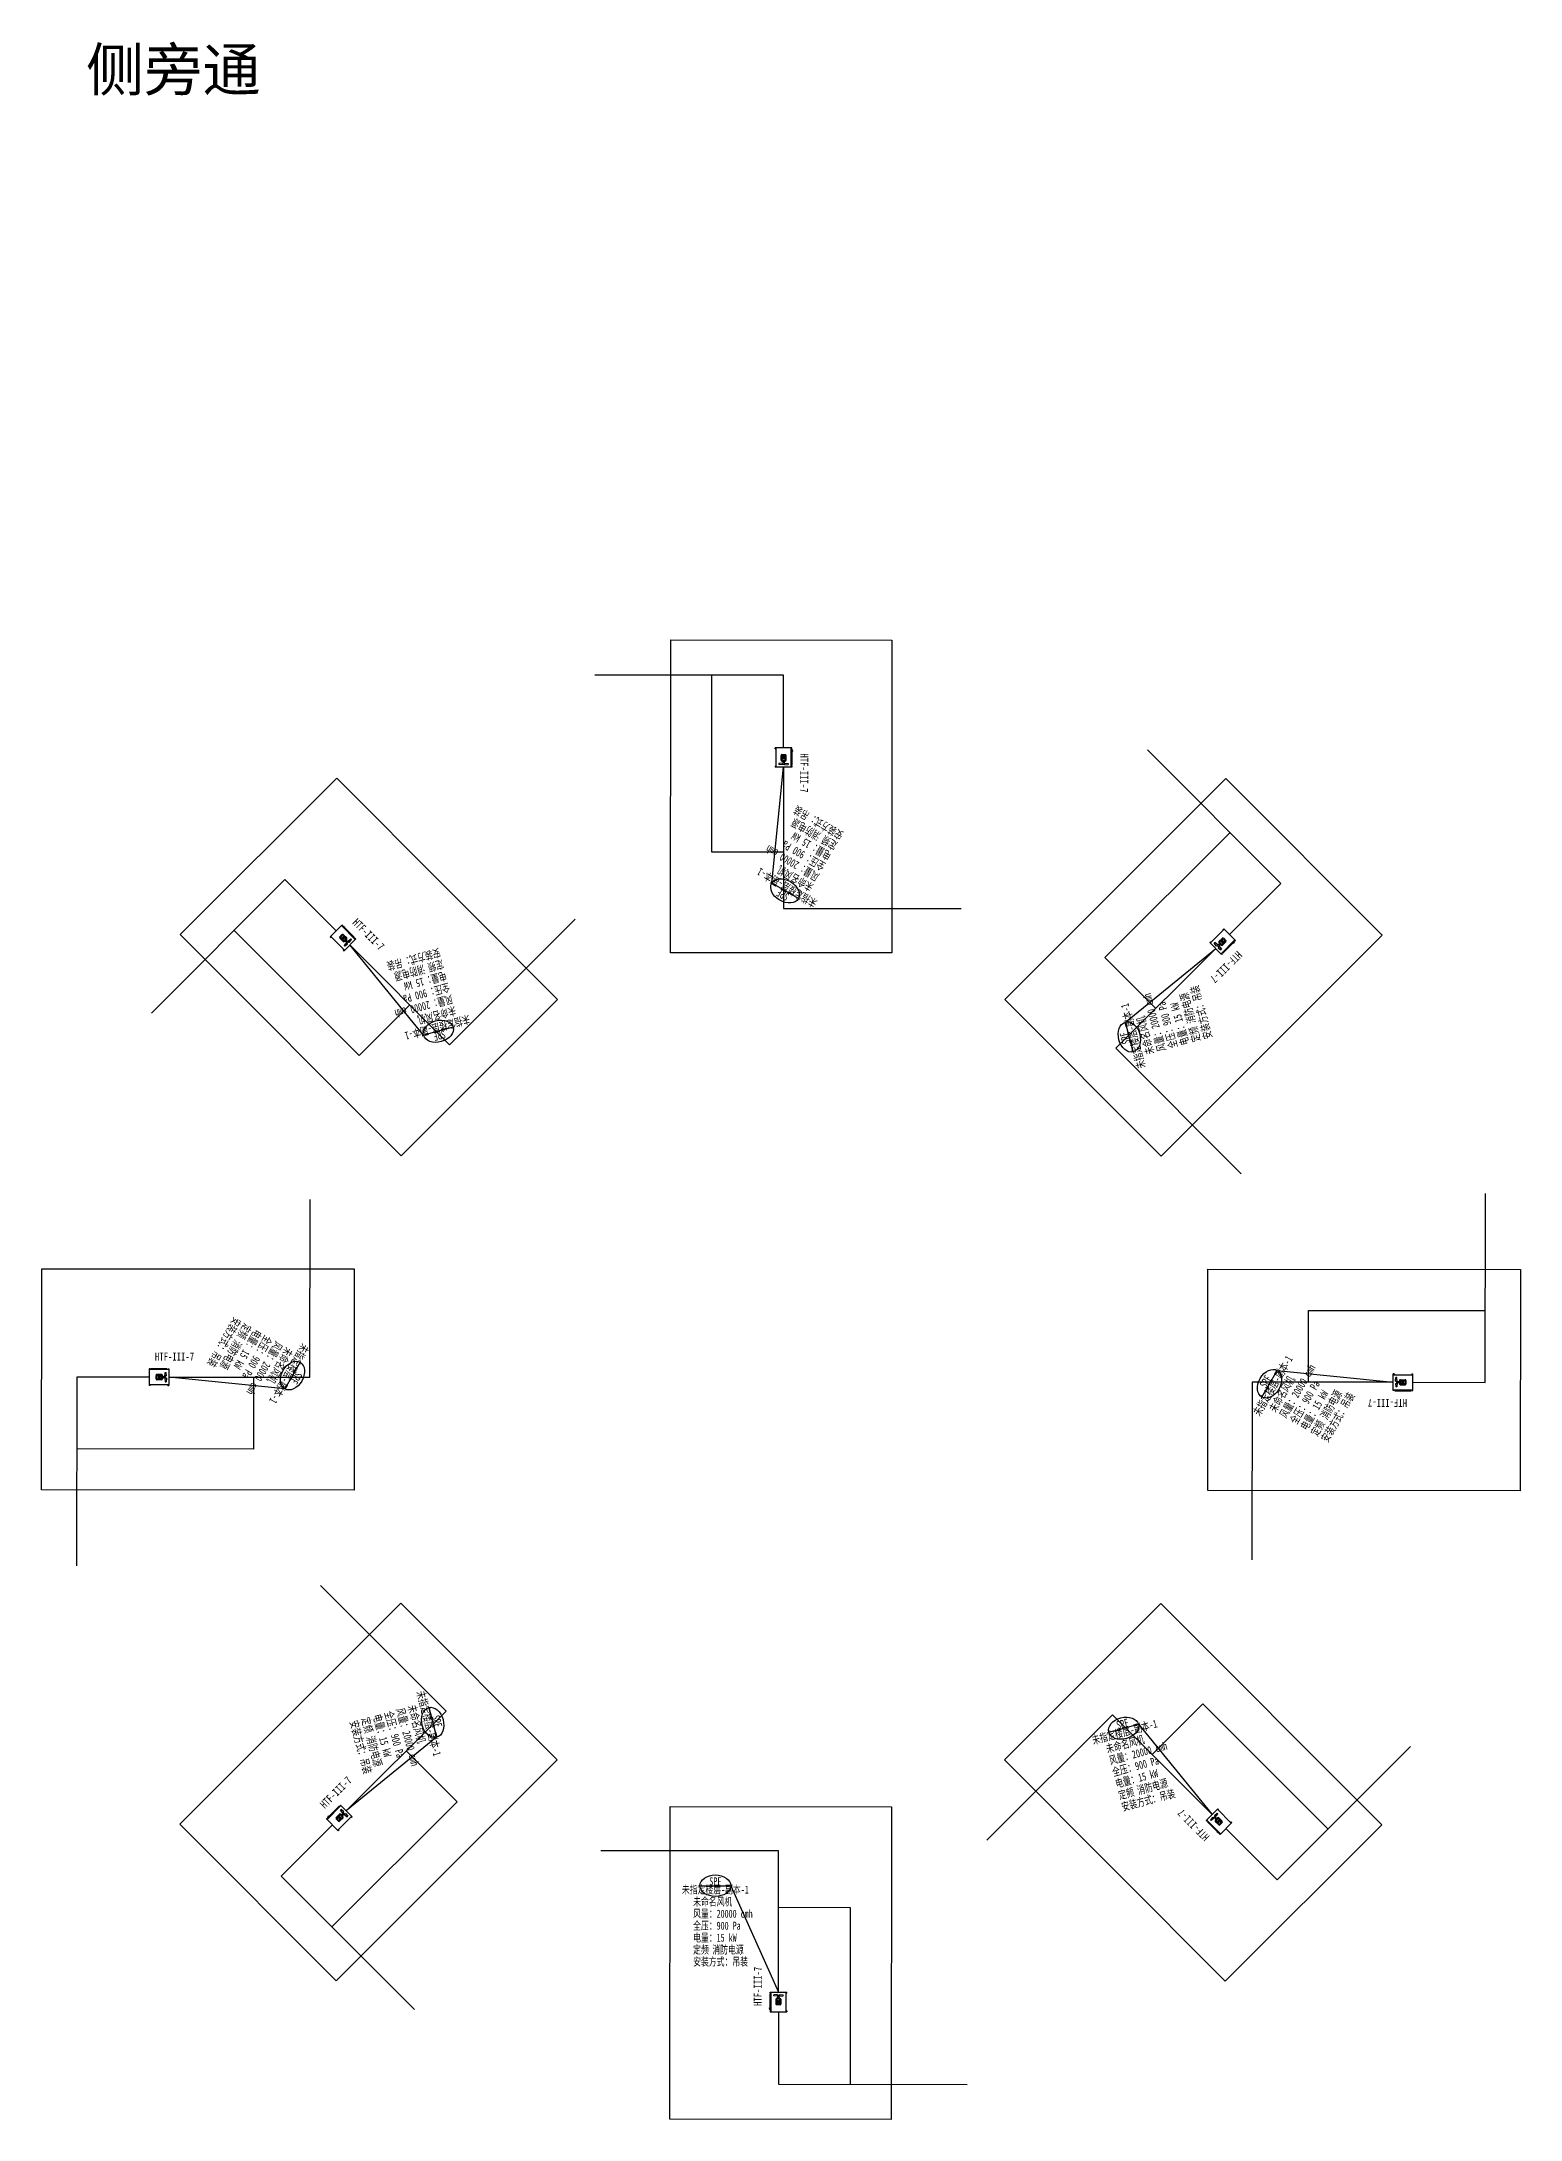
# Model space of a CAD drawing. Header units: inches. Extents: x 18625 to 740902, y -192685 to 58033.
# Drawn here: x 39263 to 108605, y -39359 to 58031 of the extents above; entities that cross this region are included whole.
import ezdxf
from ezdxf.enums import TextEntityAlignment as Align

# ---------------------------------------------------------------- set-up
doc = ezdxf.new("R2010")
doc.units = ezdxf.units.IN
doc.header["$MEASUREMENT"] = 0
doc.layers.add('H-DIMS-FANS', color=7, linetype='Continuous')
doc.layers.add('H-FIRE-FBOX', color=161, linetype='Continuous')
doc.styles.get("Standard").update_dxf_attribs({"font": ''})
doc.styles.add('TH-STYLE1', font='STFANGSO.TTF', dxfattribs={"width": 0.7})
doc.styles.get('Standard').set_extended_font_data('SimSun')

# ---------------------------------------------------------------- blocks, each defined once
blk = doc.blocks.new('*U2')
for p, q in [((4008, 0), (4788, 0)), ((4788, -50), (4788, 0)), ((4003, -836), (3986, -741)), ((4003, -86), (4003, -836)), ((4003, -836), (4019, -741)), ((4008, -50), (4008, 0)), ((4043, -50), (4008, -50)), ((4008, -870), (4008, -920)), ((4043, -870), (4008, -870)), ((4008, -920), (4788, -920)), ((4043, 0), (4043, -920)), ((4343, -110), (4178, -128)), ((4178, -173), (4178, -128)), ((4375, -194), (4178, -173)), ((4278, -336), (4278, -562)), ((4518, -336), (4278, -336)), ((4518, -562), (4278, -562)), ((4480, -299), (4315, -299)), ((4480, -599), (4315, -599)), ((4323, -533), (4323, -364)), ((4343, -110), (4343, -153)), ((4453, -153), (4343, -153)), ((4353, -299), (4353, -261)), ((4353, -261), (4443, -261)), ((4360, -517), (4360, -381)), ((4375, -261), (4375, -194)), ((4398, -505), (4398, -393)), ((4420, -194), (4618, -173)), ((4420, -261), (4420, -194)), ((4435, -517), (4435, -381)), ((4443, -299), (4443, -261)), ((4453, -110), (4618, -128)), ((4453, -110), (4453, -153)), ((4473, -533), (4473, -364)), ((4518, -336), (4518, -562)), ((4618, -173), (4618, -128)), ((4753, 0), (4753, -920)), ((4788, -50), (4753, -50)), ((4788, -871), (4753, -871)), ((4788, -871), (4788, -921))]:
    blk.add_line(p, q)
for centre, start, end in [((4315, -336), 90, 180), ((4315, -562), 180, 270), ((4480, -336), 0, 90), ((4480, -562), 270, 0)]:
    blk.add_arc(centre, 37.6, start, end)
at = {"layer": 'H-DIMS-FANS'}
for p, q in [((720, 4984), (2160, 4984)), ((2160, 4984), (4398, 0))]:
    blk.add_line(p, q, dxfattribs=at)
blk.add_ellipse((1440, 4984), major_axis=(-720, 0), ratio=0.7, dxfattribs=at)
at = {"style": 'TH-STYLE1', "width": 0.8}
blk.add_text('HTF-III-7', height=375, rotation=90, dxfattribs=at).set_placement((3433, 267), align=Align.MIDDLE_CENTER)
at = {"layer": 'H-DIMS-FANS', "style": 'TH-STYLE1', "width": 0.7}
for tag, p in [('楼层-编号', (1440, 4804)), ('设备符号', (1440, 5194))]:
    blk.add_attdef(tag, text='', height=375, dxfattribs=at).set_placement(p, align=Align.MIDDLE_CENTER)
for tag, p in [('风机功能', (400, 4050)), ('风量', (400, 3488)), ('全压', (400, 2925)), ('定频', (400, 1800)), ('电量', (400, 2363)), ('消防电源', (1301, 1800)), ('备注', (400, 675)), ('安装方式', (400, 1238))]:
    blk.add_attdef(tag, p, '', height=375, dxfattribs=at)
blk = doc.blocks.new('*U3')
for p, q in [((4060, -195), (4736, 195)), ((4705, 178), (5165, -619)), ((4761, 152), (4730, 134)), ((4761, 152), (4736, 195)), ((4085, -238), (4060, -195)), ((4115, -221), (4085, -238)), ((4090, -178), (4550, -974)), ((4099, -272), (4474, -922)), ((4405, -123), (4271, -220)), ((4294, -259), (4271, -220)), ((4475, -179), (4294, -259)), ((4405, -123), (4427, -160)), ((4474, -922), (4412, -848)), ((4522, -105), (4427, -160)), ((4474, -922), (4441, -831)), ((4670, -231), (4462, -351)), ((4462, -351), (4575, -546)), ((4509, -237), (4475, -179)), ((4619, -217), (4476, -300)), ((4489, -249), (4567, -204)), ((4508, -281), (4489, -249)), ((4525, -931), (4495, -948)), ((4495, -948), (4520, -992)), ((4501, -68), (4652, 0)), ((4501, -68), (4522, -105)), ((4514, -156), (4675, -39)), ((4548, -215), (4514, -156)), ((4600, -500), (4515, -353)), ((4520, -992), (5196, -602)), ((4624, -466), (4556, -349)), ((4586, -236), (4567, -204)), ((4783, -426), (4575, -546)), ((4650, -438), (4594, -340)), ((4689, -429), (4621, -311)), ((4769, -478), (4626, -560)), ((4730, -424), (4645, -278)), ((4675, -39), (4652, 0)), ((4670, -231), (4783, -426)), ((5171, -559), (5141, -576)), ((5171, -559), (5196, -602))]:
    blk.add_line(p, q)
for centre, start, end in [((4494, -333), 120, 210), ((4607, -528), 210, 300), ((4638, -250), 30, 120), ((4750, -445), 300, 30)]:
    blk.add_arc(centre, 37.6, start, end)
at = {"layer": 'H-DIMS-FANS'}
for p, q in [((720, 4984), (2160, 4984)), ((2160, 4984), (4398, 0))]:
    blk.add_line(p, q, dxfattribs=at)
blk.add_ellipse((1440, 4984), major_axis=(-720, 0), ratio=0.7, dxfattribs=at)
at = {"style": 'TH-STYLE1', "width": 0.8}
blk.add_text('HTF-III-7', height=375, rotation=120, dxfattribs=at).set_placement((3429, -252), align=Align.MIDDLE_CENTER)
at = {"layer": 'H-DIMS-FANS', "style": 'TH-STYLE1', "width": 0.7}
for tag, p in [('楼层-编号', (1440, 4804)), ('设备符号', (1440, 5194))]:
    blk.add_attdef(tag, text='', height=375, dxfattribs=at).set_placement(p, align=Align.MIDDLE_CENTER)
for tag, p in [('风机功能', (400, 4050)), ('风量', (400, 3488)), ('全压', (400, 2925)), ('定频', (400, 1800)), ('电量', (400, 2363)), ('消防电源', (1301, 1800)), ('备注', (400, 675)), ('安装方式', (400, 1238))]:
    blk.add_attdef(tag, p, '', height=375, dxfattribs=at)

msp = doc.modelspace()

# ---------------------------------------------------------------- linework, layer by layer
for points in [[(79128, 15318), (68755, 15325), (68765, 29983), (79138, 29976)], [(63460, 13132), (56120, 5802), (45763, 16173), (53103, 23503)], [(91754, 5785), (84423, 13126), (94795, 23483), (102125, 16143)], [(53927, 507), (53920, -9867), (39263, -9857), (39270, 516)], [(93940, -9883), (93947, 491), (108605, 481), (108598, -9893)], [(56114, -15162), (63444, -22502), (53073, -32859), (45742, -25519)], [(84407, -22508), (91747, -15178), (102105, -25549), (94765, -32879)], [(68739, -24695), (79113, -24702), (79103, -39359), (68729, -39352)]]:
    msp.add_lwpolyline(points, close=True)
for points in [[(74055, 24934), (74057, 28333), (65211, 28339)], [(74052, 20041), (70684, 20043), (70690, 28335)], [(94965, 16172), (97370, 18574), (91119, 24833)], [(74055, 24014), (74051, 17399), (82376, 17394)], [(91504, 12714), (89123, 15097), (94991, 20957)], [(53074, 16344), (50672, 18749), (44412, 12497)], [(53724, 15693), (58398, 11013), (64289, 16896)], [(56532, 12882), (54148, 10502), (48289, 16369)], [(94315, 15521), (89634, 10847), (95517, 4956)], [(103556, -4810), (106954, -4812), (106960, 4035)], [(45232, -4567), (51846, -4571), (51852, 3754)], [(98663, -4807), (98665, -1438), (106957, -1444)], [(44312, -4567), (40913, -4564), (40907, -13411)], [(49205, -4569), (49202, -7938), (40911, -7932)], [(102636, -4810), (96021, -4805), (96015, -13130)], [(53552, -24898), (58233, -20223), (52350, -14333)], [(94143, -25069), (89469, -20389), (83578, -26272)], [(91336, -22258), (93719, -19878), (99578, -25745)], [(56364, -22090), (58744, -24474), (52877, -30333)], [(94794, -25720), (97195, -28125), (103455, -21873)], [(52902, -25548), (50497, -27950), (56748, -34210)], [(73812, -33390), (73817, -26775), (65491, -26770)], [(73815, -29417), (77183, -29419), (77178, -37711)], [(73812, -34310), (73810, -37709), (82657, -37715)]]:
    msp.add_lwpolyline(points)

# ---------------------------------------------------------------- block references
at = {"layer": 'H-FIRE-FBOX'}
ref = msp.add_blockref('*U3', (77864, 21815), dxfattribs=dict(at, rotation=150))
ref.add_attrib('设备符号', 'SPF', dxfattribs={"layer": 'H-DIMS-FANS', "height": 375, "rotation": 150, "style": 'TH-STYLE1', "width": 0.7}).set_placement((74020, 18037), align=Align.MIDDLE_CENTER)
ref.add_attrib('楼层-编号', '未指定楼层-副本-1', dxfattribs={"layer": 'H-DIMS-FANS', "height": 375, "rotation": 150, "style": 'TH-STYLE1', "width": 0.7}).set_placement((74215, 18375), align=Align.MIDDLE_CENTER)
ref.add_attrib('风机功能', '未命名风机', (75492, 18507), dxfattribs={"layer": 'H-DIMS-FANS', "height": 375, "rotation": 150, "style": 'TH-STYLE1', "width": 0.7})
ref.add_attrib('风量', '风量：20000 cmh', (75774, 18994), dxfattribs={"layer": 'H-DIMS-FANS', "height": 375, "rotation": 150, "style": 'TH-STYLE1', "width": 0.7})
ref.add_attrib('全压', '全压：900 Pa', (76055, 19482), dxfattribs={"layer": 'H-DIMS-FANS', "height": 375, "rotation": 150, "style": 'TH-STYLE1', "width": 0.7})
ref.add_attrib('电量', '电量：15 kW', (76336, 19969), dxfattribs={"layer": 'H-DIMS-FANS', "height": 375, "rotation": 150, "style": 'TH-STYLE1', "width": 0.7})
ref.add_attrib('定频', '定频', (76617, 20456), dxfattribs={"layer": 'H-DIMS-FANS', "height": 375, "rotation": 150, "style": 'TH-STYLE1', "width": 0.7})
ref.add_attrib('消防电源', '消防电源', (75837, 20907), dxfattribs={"layer": 'H-DIMS-FANS', "height": 375, "rotation": 150, "style": 'TH-STYLE1', "width": 0.7})
ref.add_attrib('安装方式', '安装方式：吊装', (76899, 20943), dxfattribs={"layer": 'H-DIMS-FANS', "height": 375, "rotation": 150, "style": 'TH-STYLE1', "width": 0.7})
ref = msp.add_blockref('*U3', (57972, 16831), dxfattribs=dict(at, rotation=195))
ref.add_attrib('设备符号', 'SPF', dxfattribs={"layer": 'H-DIMS-FANS', "height": 375, "rotation": 195, "style": 'TH-STYLE1', "width": 0.7}).set_placement((57925, 11442), align=Align.MIDDLE_CENTER)
ref.add_attrib('楼层-编号', '未指定楼层-副本-1', dxfattribs={"layer": 'H-DIMS-FANS', "height": 375, "rotation": 195, "style": 'TH-STYLE1', "width": 0.7}).set_placement((57824, 11819), align=Align.MIDDLE_CENTER)
ref.add_attrib('风机功能', '未命名风机', (58634, 12816), dxfattribs={"layer": 'H-DIMS-FANS', "height": 375, "rotation": 195, "style": 'TH-STYLE1', "width": 0.7})
ref.add_attrib('风量', '风量：20000 cmh', (58489, 13359), dxfattribs={"layer": 'H-DIMS-FANS', "height": 375, "rotation": 195, "style": 'TH-STYLE1', "width": 0.7})
ref.add_attrib('全压', '全压：900 Pa', (58343, 13902), dxfattribs={"layer": 'H-DIMS-FANS', "height": 375, "rotation": 195, "style": 'TH-STYLE1', "width": 0.7})
ref.add_attrib('电量', '电量：15 kW', (58197, 14446), dxfattribs={"layer": 'H-DIMS-FANS', "height": 375, "rotation": 195, "style": 'TH-STYLE1', "width": 0.7})
ref.add_attrib('定频', '定频', (58052, 14989), dxfattribs={"layer": 'H-DIMS-FANS', "height": 375, "rotation": 195, "style": 'TH-STYLE1', "width": 0.7})
ref.add_attrib('消防电源', '消防电源', (57181, 14756), dxfattribs={"layer": 'H-DIMS-FANS', "height": 375, "rotation": 195, "style": 'TH-STYLE1', "width": 0.7})
ref.add_attrib('安装方式', '安装方式：吊装', (57906, 15532), dxfattribs={"layer": 'H-DIMS-FANS', "height": 375, "rotation": 195, "style": 'TH-STYLE1', "width": 0.7})
ref = msp.add_blockref('*U3', (95453, 11274), dxfattribs=dict(at, rotation=105))
ref.add_attrib('设备符号', 'SPF', dxfattribs={"layer": 'H-DIMS-FANS', "height": 375, "rotation": 105, "style": 'TH-STYLE1', "width": 0.7}).set_placement((90064, 11320), align=Align.MIDDLE_CENTER)
ref.add_attrib('楼层-编号', '未指定楼层-副本-1', dxfattribs={"layer": 'H-DIMS-FANS', "height": 375, "rotation": 105, "style": 'TH-STYLE1', "width": 0.7}).set_placement((90440, 11421), align=Align.MIDDLE_CENTER)
ref.add_attrib('风机功能', '未命名风机', (91438, 10611), dxfattribs={"layer": 'H-DIMS-FANS', "height": 375, "rotation": 105, "style": 'TH-STYLE1', "width": 0.7})
ref.add_attrib('风量', '风量：20000 cmh', (91981, 10757), dxfattribs={"layer": 'H-DIMS-FANS', "height": 375, "rotation": 105, "style": 'TH-STYLE1', "width": 0.7})
ref.add_attrib('全压', '全压：900 Pa', (92524, 10903), dxfattribs={"layer": 'H-DIMS-FANS', "height": 375, "rotation": 105, "style": 'TH-STYLE1', "width": 0.7})
ref.add_attrib('电量', '电量：15 kW', (93068, 11048), dxfattribs={"layer": 'H-DIMS-FANS', "height": 375, "rotation": 105, "style": 'TH-STYLE1', "width": 0.7})
ref.add_attrib('定频', '定频', (93611, 11194), dxfattribs={"layer": 'H-DIMS-FANS', "height": 375, "rotation": 105, "style": 'TH-STYLE1', "width": 0.7})
ref.add_attrib('消防电源', '消防电源', (93378, 12064), dxfattribs={"layer": 'H-DIMS-FANS', "height": 375, "rotation": 105, "style": 'TH-STYLE1', "width": 0.7})
ref.add_attrib('安装方式', '安装方式：吊装', (94154, 11339), dxfattribs={"layer": 'H-DIMS-FANS', "height": 375, "rotation": 105, "style": 'TH-STYLE1', "width": 0.7})
ref = msp.add_blockref('*U3', (47430, -758), dxfattribs=dict(at, rotation=239.9999999999999))
ref.add_attrib('设备符号', 'SPF', dxfattribs={"layer": 'H-DIMS-FANS', "height": 375, "rotation": 240, "style": 'TH-STYLE1', "width": 0.7}).set_placement((51208, -4602), align=Align.MIDDLE_CENTER)
ref.add_attrib('楼层-编号', '未指定楼层-副本-1', dxfattribs={"layer": 'H-DIMS-FANS', "height": 375, "rotation": 240, "style": 'TH-STYLE1', "width": 0.7}).set_placement((50870, -4407), align=Align.MIDDLE_CENTER)
ref.add_attrib('风机功能', '未命名风机', (50738, -3129), dxfattribs={"layer": 'H-DIMS-FANS', "height": 375, "rotation": 240, "style": 'TH-STYLE1', "width": 0.7})
ref.add_attrib('风量', '风量：20000 cmh', (50251, -2848), dxfattribs={"layer": 'H-DIMS-FANS', "height": 375, "rotation": 240, "style": 'TH-STYLE1', "width": 0.7})
ref.add_attrib('全压', '全压：900 Pa', (49764, -2567), dxfattribs={"layer": 'H-DIMS-FANS', "height": 375, "rotation": 240, "style": 'TH-STYLE1', "width": 0.7})
ref.add_attrib('电量', '电量：15 kW', (49277, -2286), dxfattribs={"layer": 'H-DIMS-FANS', "height": 375, "rotation": 240, "style": 'TH-STYLE1', "width": 0.7})
ref.add_attrib('定频', '定频', (48790, -2004), dxfattribs={"layer": 'H-DIMS-FANS', "height": 375, "rotation": 240, "style": 'TH-STYLE1', "width": 0.7})
ref.add_attrib('消防电源', '消防电源', (48339, -2785), dxfattribs={"layer": 'H-DIMS-FANS', "height": 375, "rotation": 240, "style": 'TH-STYLE1', "width": 0.7})
ref.add_attrib('安装方式', '安装方式：吊装', (48303, -1723), dxfattribs={"layer": 'H-DIMS-FANS', "height": 375, "rotation": 240, "style": 'TH-STYLE1', "width": 0.7})
ref = msp.add_blockref('*U3', (100437, -8618), dxfattribs=dict(at, rotation=59.99999999999999))
ref.add_attrib('设备符号', 'SPF', dxfattribs={"layer": 'H-DIMS-FANS', "height": 375, "rotation": 60, "style": 'TH-STYLE1', "width": 0.7}).set_placement((96659, -4774), align=Align.MIDDLE_CENTER)
ref.add_attrib('楼层-编号', '未指定楼层-副本-1', dxfattribs={"layer": 'H-DIMS-FANS', "height": 375, "rotation": 60, "style": 'TH-STYLE1', "width": 0.7}).set_placement((96997, -4969), align=Align.MIDDLE_CENTER)
ref.add_attrib('风机功能', '未命名风机', (97129, -6247), dxfattribs={"layer": 'H-DIMS-FANS', "height": 375, "rotation": 60, "style": 'TH-STYLE1', "width": 0.7})
ref.add_attrib('风量', '风量：20000 cmh', (97616, -6528), dxfattribs={"layer": 'H-DIMS-FANS', "height": 375, "rotation": 60, "style": 'TH-STYLE1', "width": 0.7})
ref.add_attrib('全压', '全压：900 Pa', (98103, -6809), dxfattribs={"layer": 'H-DIMS-FANS', "height": 375, "rotation": 60, "style": 'TH-STYLE1', "width": 0.7})
ref.add_attrib('电量', '电量：15 kW', (98591, -7091), dxfattribs={"layer": 'H-DIMS-FANS', "height": 375, "rotation": 60, "style": 'TH-STYLE1', "width": 0.7})
ref.add_attrib('定频', '定频', (99078, -7372), dxfattribs={"layer": 'H-DIMS-FANS', "height": 375, "rotation": 60, "style": 'TH-STYLE1', "width": 0.7})
ref.add_attrib('消防电源', '消防电源', (99528, -6591), dxfattribs={"layer": 'H-DIMS-FANS', "height": 375, "rotation": 60, "style": 'TH-STYLE1', "width": 0.7})
ref.add_attrib('安装方式', '安装方式：吊装', (99565, -7653), dxfattribs={"layer": 'H-DIMS-FANS', "height": 375, "rotation": 60, "style": 'TH-STYLE1', "width": 0.7})
ref = msp.add_blockref('*U3', (52414, -20650), dxfattribs=dict(at, rotation=285))
ref.add_attrib('设备符号', 'SPF', dxfattribs={"layer": 'H-DIMS-FANS', "height": 375, "rotation": 285, "style": 'TH-STYLE1', "width": 0.7}).set_placement((57804, -20697), align=Align.MIDDLE_CENTER)
ref.add_attrib('楼层-编号', '未指定楼层-副本-1', dxfattribs={"layer": 'H-DIMS-FANS', "height": 375, "rotation": 285, "style": 'TH-STYLE1', "width": 0.7}).set_placement((57427, -20798), align=Align.MIDDLE_CENTER)
ref.add_attrib('风机功能', '未命名风机', (56430, -19988), dxfattribs={"layer": 'H-DIMS-FANS', "height": 375, "rotation": 285, "style": 'TH-STYLE1', "width": 0.7})
ref.add_attrib('风量', '风量：20000 cmh', (55886, -20133), dxfattribs={"layer": 'H-DIMS-FANS', "height": 375, "rotation": 285, "style": 'TH-STYLE1', "width": 0.7})
ref.add_attrib('全压', '全压：900 Pa', (55343, -20279), dxfattribs={"layer": 'H-DIMS-FANS', "height": 375, "rotation": 285, "style": 'TH-STYLE1', "width": 0.7})
ref.add_attrib('电量', '电量：15 kW', (54800, -20424), dxfattribs={"layer": 'H-DIMS-FANS', "height": 375, "rotation": 285, "style": 'TH-STYLE1', "width": 0.7})
ref.add_attrib('定频', '定频', (54256, -20570), dxfattribs={"layer": 'H-DIMS-FANS', "height": 375, "rotation": 285, "style": 'TH-STYLE1', "width": 0.7})
ref.add_attrib('消防电源', '消防电源', (54490, -21440), dxfattribs={"layer": 'H-DIMS-FANS', "height": 375, "rotation": 285, "style": 'TH-STYLE1', "width": 0.7})
ref.add_attrib('安装方式', '安装方式：吊装', (53713, -20715), dxfattribs={"layer": 'H-DIMS-FANS', "height": 375, "rotation": 285, "style": 'TH-STYLE1', "width": 0.7})
ref = msp.add_blockref('*U3', (89895, -26208), dxfattribs=dict(at, rotation=15))
ref.add_attrib('设备符号', 'SPF', dxfattribs={"layer": 'H-DIMS-FANS', "height": 375, "rotation": 15, "style": 'TH-STYLE1', "width": 0.7}).set_placement((89942, -20818), align=Align.MIDDLE_CENTER)
ref.add_attrib('楼层-编号', '未指定楼层-副本-1', dxfattribs={"layer": 'H-DIMS-FANS', "height": 375, "rotation": 15, "style": 'TH-STYLE1', "width": 0.7}).set_placement((90043, -21195), align=Align.MIDDLE_CENTER)
ref.add_attrib('风机功能', '未命名风机', (89233, -22192), dxfattribs={"layer": 'H-DIMS-FANS', "height": 375, "rotation": 15, "style": 'TH-STYLE1', "width": 0.7})
ref.add_attrib('风量', '风量：20000 cmh', (89379, -22735), dxfattribs={"layer": 'H-DIMS-FANS', "height": 375, "rotation": 15, "style": 'TH-STYLE1', "width": 0.7})
ref.add_attrib('全压', '全压：900 Pa', (89524, -23279), dxfattribs={"layer": 'H-DIMS-FANS', "height": 375, "rotation": 15, "style": 'TH-STYLE1', "width": 0.7})
ref.add_attrib('电量', '电量：15 kW', (89670, -23822), dxfattribs={"layer": 'H-DIMS-FANS', "height": 375, "rotation": 15, "style": 'TH-STYLE1', "width": 0.7})
ref.add_attrib('定频', '定频', (89815, -24365), dxfattribs={"layer": 'H-DIMS-FANS', "height": 375, "rotation": 15, "style": 'TH-STYLE1', "width": 0.7})
ref.add_attrib('消防电源', '消防电源', (90686, -24132), dxfattribs={"layer": 'H-DIMS-FANS', "height": 375, "rotation": 15, "style": 'TH-STYLE1', "width": 0.7})
ref.add_attrib('安装方式', '安装方式：吊装', (89961, -24909), dxfattribs={"layer": 'H-DIMS-FANS', "height": 375, "rotation": 15, "style": 'TH-STYLE1', "width": 0.7})
ref = msp.add_blockref('*U2', (69414, -33390), dxfattribs=at)
ref.add_attrib('设备符号', 'SPF', dxfattribs={"layer": 'H-DIMS-FANS', "height": 375, "style": 'TH-STYLE1', "width": 0.7}).set_placement((70855, -28197), align=Align.MIDDLE_CENTER)
ref.add_attrib('楼层-编号', '未指定楼层-副本-1', dxfattribs={"layer": 'H-DIMS-FANS', "height": 375, "style": 'TH-STYLE1', "width": 0.7}).set_placement((70855, -28587), align=Align.MIDDLE_CENTER)
ref.add_attrib('风机功能', '未命名风机', (69814, -29340), dxfattribs={"layer": 'H-DIMS-FANS', "height": 375, "style": 'TH-STYLE1', "width": 0.7})
ref.add_attrib('风量', '风量：20000 cmh', (69814, -29903), dxfattribs={"layer": 'H-DIMS-FANS', "height": 375, "style": 'TH-STYLE1', "width": 0.7})
ref.add_attrib('全压', '全压：900 Pa', (69814, -30465), dxfattribs={"layer": 'H-DIMS-FANS', "height": 375, "style": 'TH-STYLE1', "width": 0.7})
ref.add_attrib('电量', '电量：15 kW', (69814, -31028), dxfattribs={"layer": 'H-DIMS-FANS', "height": 375, "style": 'TH-STYLE1', "width": 0.7})
ref.add_attrib('定频', '定频', (69814, -31590), dxfattribs={"layer": 'H-DIMS-FANS', "height": 375, "style": 'TH-STYLE1', "width": 0.7})
ref.add_attrib('消防电源', '消防电源', (70715, -31590), dxfattribs={"layer": 'H-DIMS-FANS', "height": 375, "style": 'TH-STYLE1', "width": 0.7})
ref.add_attrib('安装方式', '安装方式：吊装', (69814, -32153), dxfattribs={"layer": 'H-DIMS-FANS', "height": 375, "style": 'TH-STYLE1', "width": 0.7})

# ---------------------------------------------------------------- texts
at = {"insert": (41351, 57714), "char_height": 2000, "attachment_point": 1}
msp.add_mtext_dynamic_manual_height_columns('侧旁通', width=24154.54, gutter_width=1, heights=[0], dxfattribs=at)

doc.saveas('drawing.dxf')
